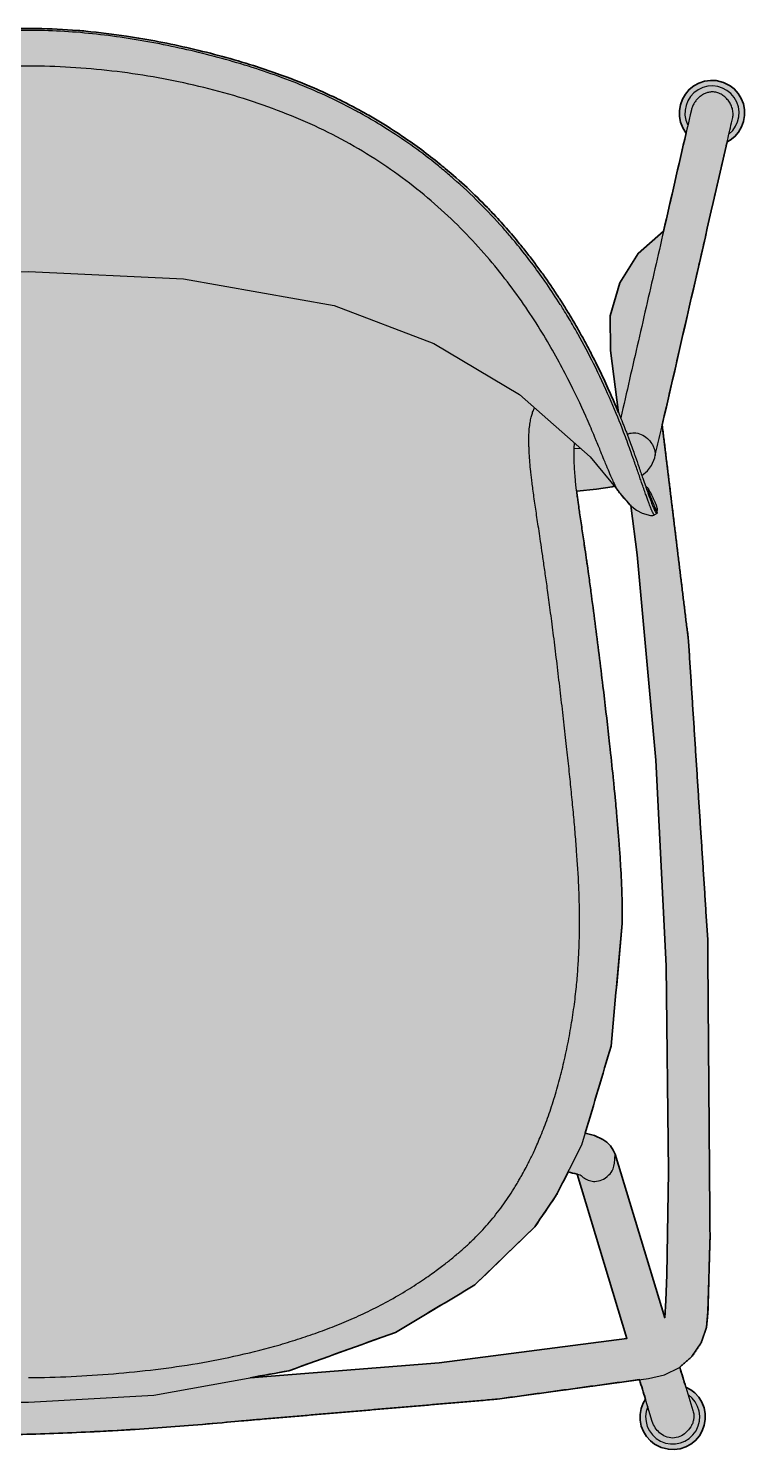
# Model space of a CAD drawing. Header units: millimetres. Extents: x 0 to 1859, y -1281 to 1132.
# Drawn here: x 1487 to 1757, y -1037 to -500 of the extents above; entities that cross this region are included whole.
import ezdxf

# ---------------------------------------------------------------- set-up
doc = ezdxf.new("R2010")
doc.units = ezdxf.units.MM
doc.layers.add('Blocks', color=7, linetype='Continuous')
doc.layers.add('Blocks$Fill', color=7, linetype='Continuous', true_color=0xffffff)
doc.layers.add('Blocks$Inner', color=7, linetype='Continuous', lineweight=25, true_color=0x007f00)
doc.layers.add('Blocks$Outline', color=7, linetype='Continuous', lineweight=35, true_color=0xff3f3f)

# ---------------------------------------------------------------- blocks, each defined once
blk = doc.blocks.new('N02 Barstool Top')
at = {"layer": 'Blocks$Fill'}
h = blk.add_hatch(color=256, dxfattribs=at)
h.paths.add_polyline_path([(761.69, 207.25), (762.85, 207.88), (764.58, 209.28), (766.03, 210.97), (767.15, 212.9), (767.91, 214.99), (768.28, 217.19), (768.25, 219.42), (767.82, 221.61), (767.01, 223.68), (765.83, 225.57), (764.34, 227.23), (762.83, 228.41), (760.27, 229.72), (757.6, 230.38), (755.37, 230.48), (753.16, 230.17), (751.05, 229.47), (749.09, 228.4), (747.36, 227), (745.91, 225.31), (744.78, 223.38), (744.02, 221.29), (743.65, 219.09), (743.68, 216.86), (744.11, 214.67), (744.93, 212.6), (746.1, 210.71), (746.18, 210.62), (737.67, 173.53), (728.1, 165.08), (721.13, 154.05), (717.54, 141.5), (717.62, 128.44), (720.69, 104.96), (717.06, 113.39), (713.8, 120.38), (710.16, 127.68), (706.08, 135.24), (704.98, 137.16), (701.53, 143), (697.8, 148.91), (693.79, 154.87), (690.95, 158.85), (687.98, 162.83), (683.29, 168.78), (680.83, 171.73), (678.29, 174.67), (675.67, 177.59), (671.14, 182.41), (667.36, 186.21), (663.44, 189.96), (659.37, 193.64), (655.15, 197.24), (649.68, 201.63), (646.3, 204.2), (642.83, 206.71), (639.29, 209.17), (636.89, 210.77), (631.98, 213.9), (626.95, 216.9), (621.78, 219.78), (616.5, 222.53), (613.81, 223.85), (609.73, 225.76), (605.59, 227.59), (598.59, 230.47), (591.46, 233.12), (582.77, 236.04), (576.9, 237.83), (570.99, 239.5), (565.04, 241.06), (559.05, 242.5), (553.02, 243.84), (546.97, 245.06), (540.89, 246.17), (534.79, 247.16), (527.12, 248.21), (519.43, 249.05), (516.35, 249.32), (508.62, 249.82), (500.89, 250.07), (494.83, 250.07), (488.88, 249.91), (488.87, 249.91), (487.95, 249.87), (462.65, 248.84), (437.35, 249.87), (436.42, 249.91), (433.43, 250.01), (427.5, 250.09), (424.41, 250.07), (416.67, 249.82), (408.95, 249.32), (405.87, 249.05), (398.18, 248.21), (390.51, 247.16), (384.41, 246.17), (378.33, 245.06), (372.27, 243.84), (366.25, 242.5), (360.26, 241.06), (354.31, 239.5), (348.4, 237.83), (342.53, 236.04), (333.84, 233.12), (326.71, 230.47), (319.7, 227.59), (315.57, 225.76), (311.49, 223.85), (308.8, 222.53), (303.52, 219.78), (298.35, 216.9), (293.31, 213.9), (288.41, 210.77), (286.01, 209.17), (282.47, 206.71), (279, 204.2), (275.62, 201.63), (270.15, 197.24), (265.93, 193.64), (261.86, 189.96), (257.94, 186.21), (254.15, 182.41), (249.62, 177.59), (247.01, 174.67), (244.47, 171.73), (240.41, 166.8), (237.31, 162.83), (232.91, 156.86), (228.8, 150.9), (226.22, 146.94), (223.77, 143), (220.31, 137.16), (217.13, 131.43), (215.14, 127.68), (211.49, 120.38), (208.24, 113.39), (204.61, 104.96), (207.68, 128.44), (207.76, 141.5), (204.17, 154.05), (197.2, 165.08), (187.62, 173.53), (179.12, 210.62), (179.19, 210.71), (180.37, 212.6), (181.18, 214.67), (181.61, 216.86), (181.64, 219.09), (181.27, 221.29), (180.51, 223.38), (179.39, 225.31), (177.94, 227), (176.21, 228.4), (174.25, 229.47), (172.14, 230.17), (169.93, 230.48), (167.7, 230.38), (165.02, 229.72), (162.46, 228.41), (160.96, 227.23), (159.47, 225.57), (158.29, 223.68), (157.47, 221.61), (157.04, 219.42), (157.01, 217.19), (157.39, 214.99), (158.15, 212.9), (159.27, 210.97), (160.72, 209.28), (162.45, 207.88), (163.6, 207.25), (188.13, 100.33), (178.22, 18.95), (170.96, -93.53), (170.07, -206.24), (170.85, -234.54), (171.38, -240.32), (173.41, -246.24), (176.9, -251.43), (181.51, -255.48), (181.51, -255.48), (179.24, -262.96), (177.31, -263.95), (175.8, -265.13), (174.31, -266.78), (173.13, -268.68), (172.32, -270.75), (171.89, -272.94), (171.86, -275.17), (172.23, -277.36), (172.99, -279.46), (174.11, -281.38), (175.56, -283.07), (177.29, -284.48), (179.25, -285.55), (181.36, -286.25), (183.57, -286.55), (185.8, -286.46), (188.48, -285.79), (191.04, -284.49), (192.54, -283.3), (194.04, -281.65), (195.21, -279.76), (196.03, -277.68), (196.46, -275.5), (196.49, -273.27), (196.12, -271.07), (195.36, -268.98), (194.47, -267.47), (196.7, -260.13), (250.54, -267.52), (359.4, -276.79), (386.52, -278.84), (413.7, -280.27), (440.92, -281.08), (468.16, -281.27), (495.4, -280.84), (522.61, -279.8), (549.78, -278.13), (576.88, -275.85), (674.75, -267.52), (728.59, -260.13), (730.82, -267.48), (729.94, -268.98), (729.18, -271.07), (728.81, -273.27), (728.84, -275.5), (729.27, -277.68), (730.09, -279.76), (731.26, -281.65), (732.76, -283.3), (734.26, -284.49), (736.82, -285.79), (739.5, -286.46), (741.73, -286.55), (743.93, -286.25), (746.05, -285.55), (748.01, -284.48), (749.74, -283.07), (751.19, -281.38), (752.31, -279.46), (753.07, -277.36), (753.44, -275.17), (753.41, -272.94), (752.98, -270.75), (752.17, -268.68), (750.99, -266.78), (749.5, -265.13), (747.99, -263.95), (746.06, -262.96), (743.79, -255.48), (748.4, -251.43), (751.88, -246.24), (753.91, -240.32), (754.45, -234.54), (755.23, -206.24), (754.34, -93.53), (747.08, 18.95), (737.17, 100.33)], flags=0)
h.paths.add_polyline_path([(217.2, -167.02), (213.76, -167.91), (210.53, -169.42), (209.05, -170.49), (207.69, -171.87), (206.62, -173.46), (205.95, -175.03), (187.19, -236.78), (186.73, -230.31), (186.43, -220.59), (185.73, -181.69), (186.62, -103.89), (190.59, -26.19), (197.61, 51.29), (200.03, 69.89), (200.21, 70.04), (203.42, 73.67), (204.24, 74.75), (205.14, 75.95), (205.16, 75.98), (206.22, 77.26), (207.09, 77.04), (213.01, 76.06), (220, 75.37), (220.44, 75.37), (210.53, 1.71), (205.39, -46), (203.79, -66.94), (203.31, -78.97), (202.97, -90.7), (207.44, -134.17)], flags=0)
h.paths.add_polyline_path([(223.69, -181.73), (227.8, -189.87), (228.54, -191.1), (236.27, -202.45), (258.9, -224.37), (288.84, -242.29), (329.2, -256.79), (343.78, -259.43), (272.34, -253.84), (201.44, -244.57), (220.29, -182.5)], flags=0)
h.paths.add_polyline_path([(581.51, -259.43), (596.1, -256.79), (636.46, -242.29), (666.4, -224.37), (689.03, -202.45), (696.76, -191.1), (697.5, -189.87), (701.6, -181.73), (705, -182.5), (723.86, -244.57), (652.96, -253.84)], flags=0)
h.paths.add_polyline_path([(719.35, -175.03), (718.68, -173.46), (717.61, -171.87), (716.25, -170.49), (714.77, -169.42), (711.54, -167.91), (708.1, -167.02), (717.86, -134.17), (722.07, -87.9), (722.07, -84.92), (721.91, -76.01), (721.32, -63.94), (719.91, -46), (714.77, 1.71), (704.86, 75.37), (712.29, 76.06), (718.2, 77.04), (719.07, 77.26), (720.14, 75.98), (720.16, 75.95), (721.06, 74.75), (721.88, 73.67), (725.09, 70.04), (725.26, 69.89), (727.69, 51.29), (734.71, -26.19), (738.67, -103.89), (739.57, -181.69), (738.87, -220.59), (738.57, -230.31), (738.11, -236.78)], flags=0)
at = {"layer": 'Blocks$Inner'}
blk.add_line((701.6, -181.73), (706.19, -182.77), dxfattribs=at)
for points in [[(761.67, 207.24), (762.85, 207.88), (764.58, 209.28), (766.03, 210.97), (767.15, 212.9), (767.91, 214.99), (768.28, 217.19), (768.25, 219.42), (767.82, 221.61), (767.01, 223.68), (765.83, 225.57), (764.34, 227.23), (762.83, 228.41), (760.27, 229.72), (757.6, 230.38), (755.37, 230.48), (753.16, 230.17), (751.05, 229.47), (749.09, 228.4), (747.36, 227), (745.91, 225.31), (744.78, 223.38), (744.02, 221.29), (743.65, 219.09), (743.68, 216.86), (744.11, 214.67), (744.93, 212.6), (746.1, 210.71), (746.22, 210.58)], [(720.69, 104.96), (717.62, 128.44), (717.54, 141.5), (721.13, 154.05), (728.1, 165.08), (737.67, 173.53)], [(205.16, 75.98), (215.39, 88.26), (242.01, 111.86), (274.36, 131.15), (312.03, 145.41), (368.96, 155.48), (427.5, 158.29), (462.65, 158), (497.79, 158.29), (556.34, 155.48), (613.27, 145.41), (650.94, 131.15), (683.29, 111.86), (709.91, 88.26), (720.14, 75.98)], [(576.88, -275.85), (674.75, -267.52), (732, -259.66), (738.09, -258.33), (743.7, -255.55), (748.4, -251.43), (751.88, -246.24), (753.91, -240.32), (754.45, -234.54), (755.23, -206.24), (754.34, -93.53), (747.08, 18.95), (737.17, 100.33)], [(706.27, 91.49), (703.9, 91.32)], [(729.45, 81.31), (731.62, 83.04), (733.15, 85.06), (734.33, 87.95)], [(704.86, 75.37), (712.29, 76.06), (718.2, 77.04), (719.35, 77.33)], [(720.16, 75.95), (721.06, 74.75), (721.88, 73.67), (725.09, 70.04), (727.39, 68.19), (729.58, 66.98), (732.74, 66.18), (733.65, 66.21), (733.95, 66.28), (734.19, 66.39)], [(725.23, 70.15), (727.69, 51.29), (734.71, -26.19), (738.67, -103.89), (739.57, -181.69), (738.87, -220.59), (738.57, -230.31), (738.11, -236.78), (719.35, -175.03), (718.68, -173.46), (717.61, -171.87), (716.25, -170.49), (714.77, -169.42), (711.54, -167.91), (708.1, -167.02)], [(735.01, 68.27), (735.28, 67.1), (735.07, 66.88), (734.19, 66.39)], [(734.19, 66.38), (734.19, 66.39), (734.19, 66.38)], [(494.02, -268.66), (497.79, -268.68), (545.14, -266.01), (596.1, -256.79), (636.46, -242.29), (666.4, -224.37), (689.03, -202.45), (696.76, -191.1), (697.5, -189.87), (706.76, -171.52), (717.86, -134.17), (722.07, -87.9)], [(581.51, -259.43), (652.96, -253.84), (723.86, -244.57), (705, -182.5)], [(743.79, -255.48), (748.75, -271.82)], [(733.37, -275.92), (728.59, -260.13)], [(730.83, -267.46), (729.94, -268.98), (729.18, -271.07), (728.81, -273.27), (728.84, -275.5), (729.27, -277.68), (730.09, -279.76), (731.26, -281.65), (732.76, -283.3), (734.26, -284.49), (736.82, -285.79), (739.5, -286.46), (741.73, -286.55), (743.93, -286.25), (746.05, -285.55), (748.01, -284.48), (749.74, -283.07), (751.19, -281.38), (752.31, -279.46), (753.07, -277.36), (753.44, -275.17), (753.41, -272.94), (752.98, -270.75), (752.17, -268.68), (750.99, -266.78), (749.5, -265.13), (747.99, -263.95), (746.05, -262.96)]]:
    blk.add_lwpolyline(points, dxfattribs=at)
for centre, radius, start, end in [((755.97, 218.14), 10.23, 308.8301, 206.5914), ((741.13, -274.22), 10.23, 157.4295, 55.3129), ((463.02, 915.92), 1197.21, 265.03476, 275.45745)]:
    blk.add_arc(centre, radius, start, end, dxfattribs=at)
for points, knots in [([(497.79, 249.36), (494.82, 249.36), (491.85, 249.3), (488.88, 249.18), (480.11, 248.82), (471.37, 247.95), (462.65, 246.56)], [-0.00001201, -0.00001201, -0.00001201, -0.00001201, 0.00809451, 0.00809451, 0.00809451, 0.03200894, 0.03200894, 0.03200894, 0.03200894]), ([(621.65, 218.86), (619.11, 220.24), (609.62, 225.12), (592.29, 232.34), (569.4, 239.42), (545.89, 244.79), (521.98, 248.43), (505.86, 249.36), (497.79, 249.36)], [-0.1181439, -0.1181439, -0.1181439, -0.1181439, -0.1099021, -0.0879241, -0.0659461, -0.0439681, -0.02199, -0.000012, -0.000012, -0.000012, -0.000012]), ([(519.43, 249.05), (524.57, 248.56), (537.88, 246.91), (559.13, 242.79), (577.95, 237.71), (588.58, 234.14), (591.46, 233.12)], [71.19188074, 71.19188074, 71.19188074, 71.19188074, 71.20592555, 71.22839746, 71.25086937, 71.25929631, 71.25929631, 71.25929631, 71.25929631]), ([(497.79, 235.87), (494.82, 235.87), (491.85, 235.81), (488.88, 235.71), (480.53, 235.43), (472.2, 234.75), (463.88, 233.67), (463.47, 233.62), (463.06, 233.56), (462.65, 233.51)], [0.99978624, 0.99978624, 0.99978624, 0.99978624, 1.00703782, 1.00703782, 1.00703782, 1.02740335, 1.02740335, 1.02740335, 1.02840926, 1.02840926, 1.02840926, 1.02840926]), ([(708.29, 103.65), (706.37, 107.95), (701.71, 117.83), (692.23, 135.13), (679.28, 154.36), (665.5, 170.48), (652.59, 182.83), (641.86, 191.7), (630.25, 199.94), (617.71, 207.5), (604.27, 214.2), (590.08, 219.98), (575.35, 224.85), (555.2, 230.13), (529.43, 234.56), (508.48, 235.84), (497.79, 235.87)], [0.7457264, 0.7457264, 0.7457264, 0.7457264, 0.7692307, 0.7948717, 0.8205127, 0.8461538, 0.8589743, 0.8717948, 0.8846153, 0.8974358, 0.9102563, 0.9230768, 0.9358974, 0.9487179, 0.9743589, 0.9997862, 0.9997862, 0.9997862, 0.9997862]), ([(591.46, 233.12), (596.25, 231.42), (603.8, 228.48), (611.11, 225.15), (613.81, 223.85)], [71.25929631, 71.25929631, 71.25929631, 71.25929631, 71.27334125, 71.28176822, 71.28176822, 71.28176822, 71.28176822]), ([(756.06, 226.13), (755.58, 226.11), (754.88, 226.01), (753.99, 225.77), (753.35, 225.53), (752.73, 225.23), (752.13, 224.86), (751.55, 224.44), (750.84, 223.85), (750.02, 223.01), (749.34, 222.05), (748.89, 221.25), (748.49, 220.39), (748.27, 219.74), (748.17, 219.29)], [132.363413, 132.363413, 132.363413, 132.363413, 132.4190692, 132.4468973, 132.4747254, 132.5025536, 132.5303817, 132.5582098, 132.5860379, 132.6416942, 132.6973504, 132.7251785, 132.7530066, 132.8078574, 132.8078574, 132.8078574, 132.8078574]), ([(763.79, 216.41), (763.85, 216.69), (763.93, 217.26), (763.95, 218.15), (763.87, 219.02), (763.62, 220.14), (763.15, 221.25), (762.57, 222.24), (761.87, 223.19), (760.86, 224.23), (759.65, 225.1), (758.62, 225.6), (757.54, 225.96), (756.67, 226.1), (756.06, 226.13)], [131.8078574, 131.8078574, 131.8078574, 131.8078574, 131.8425796, 131.8773019, 131.9120241, 131.9467463, 132.0161907, 132.050913, 132.0856352, 132.1550796, 132.2245241, 132.2592463, 132.2939685, 132.363413, 132.363413, 132.363413, 132.363413]), ([(613.81, 223.85), (614.71, 223.41), (617.4, 222.09), (620.04, 220.72), (621.78, 219.78)], [71.281768219, 71.281768219, 71.281768219, 71.281768219, 71.284577125, 71.290195102, 71.290195102, 71.290195102, 71.290195102]), ([(621.78, 219.78), (623.52, 218.85), (628.69, 215.96), (634.49, 212.38), (638.5, 209.71), (639.29, 209.17)], [71.2901951, 71.2901951, 71.2901951, 71.2901951, 71.29581307, 71.30704902, 71.30985801, 71.30985801, 71.30985801, 71.30985801]), ([(652.1, 198.57), (646.42, 203.15), (639.63, 208.05), (632.4, 212.6), (631.59, 213.1)], [-0.15385645, -0.15385645, -0.15385645, -0.15385645, -0.13187843, -0.12913145, -0.12913145, -0.12913145, -0.12913145]), ([(639.29, 209.17), (641.68, 207.55), (646.35, 204.23), (650.81, 200.77), (652.99, 199.01)], [71.30985801, 71.30985801, 71.30985801, 71.30985801, 71.31828497, 71.32671194, 71.32671194, 71.32671194, 71.32671194]), ([(652.99, 199.01), (653.72, 198.43), (657.32, 195.47), (663.53, 190), (669.31, 184.33), (672.37, 181.14), (672.98, 180.49)], [71.32671194, 71.32671194, 71.32671194, 71.32671194, 71.32952042, 71.34075638, 71.35199233, 71.35480132, 71.35480132, 71.35480132, 71.35480132]), ([(672.98, 180.49), (674.8, 178.57), (678.34, 174.69), (681.67, 170.75), (683.29, 168.78)], [71.35480132, 71.35480132, 71.35480132, 71.35480132, 71.36322813, 71.37165487, 71.37165487, 71.37165487, 71.37165487]), ([(692.18, 155.57), (688.98, 160.1), (685.04, 165.28), (680.76, 170.41), (680.21, 171.05)], [-0.21703992, -0.21703992, -0.21703992, -0.21703992, -0.19780983, -0.1950631, -0.1950631, -0.1950631, -0.1950631]), ([(683.29, 168.78), (683.83, 168.12), (685.42, 166.14), (686.97, 164.15), (687.98, 162.83)], [71.371654871, 71.371654871, 71.371654871, 71.371654871, 71.37446386, 71.380081837, 71.380081837, 71.380081837, 71.380081837]), ([(698.65, 145.89), (697.02, 148.45), (694.89, 151.68), (692.63, 154.92), (692.18, 155.57)], [-0.23077618, -0.23077618, -0.23077618, -0.23077618, -0.21978717, -0.21703992, -0.21703992, -0.21703992, -0.21703992]), ([(699.07, 146.94), (699.91, 145.62), (701.96, 142.34), (703.88, 139.09), (704.98, 137.16)], [71.40255216, 71.40255216, 71.40255216, 71.40255216, 71.40817013, 71.4165971, 71.4165971, 71.4165971, 71.4165971]), ([(704.98, 137.16), (705.35, 136.52), (706.44, 134.6), (707.49, 132.69), (708.17, 131.43)], [71.416597099, 71.416597099, 71.416597099, 71.416597099, 71.419406081, 71.425024058, 71.425024058, 71.425024058, 71.425024058]), ([(722.01, 99.12), (719.2, 106.36), (714.26, 117.93), (707.53, 130.75), (705.44, 134.49)], [-0.30495121, -0.30495121, -0.30495121, -0.30495121, -0.26374242, -0.24725912, -0.24725912, -0.24725912, -0.24725912]), ([(708.17, 131.43), (708.85, 130.17), (710.83, 126.42), (713.87, 120.33), (716.85, 113.92), (718.56, 110.01), (719.25, 108.38)], [71.42502406, 71.42502406, 71.42502406, 71.42502406, 71.43064199, 71.44187794, 71.4531139, 71.46154038, 71.46154038, 71.46154038, 71.46154038]), ([(686.86, -177.79), (687.01, -177.5), (687.72, -176.07), (689.19, -172.99), (691.65, -167.34), (694.2, -160.63), (696.2, -154.52), (697.66, -149.55), (698.65, -145.88), (699.58, -142.17), (700.77, -137.02), (702.13, -130.37), (703.25, -123.66), (703.99, -118.41), (704.46, -114.52), (704.84, -110.92), (705.22, -106.57), (705.56, -101.48), (705.81, -95.84), (705.92, -90.4), (705.94, -85.58), (705.86, -79.92), (705.6, -71.83), (705.05, -62.94), (704.27, -53.38), (703.61, -45.95), (702.99, -39.59), (702.47, -34.41), (702.07, -30.53), (701.64, -26.49), (701.02, -20.73), (700.16, -13.05), (699.04, -3.34), (697.88, 6.51), (696.71, 16.15), (695.57, 25.26), (694.65, 32.18), (693.98, 37.12), (693.52, 40.43), (693.1, 43.38), (692.56, 47.15), (691.9, 51.75), (691.21, 56.42), (690.42, 61.68), (689.76, 66.05), (689.16, 70.08), (688.72, 73.18), (688.31, 76.14), (687.99, 78.62), (687.73, 80.81), (687.44, 83.41), (687.18, 86.22), (686.97, 89.03), (686.85, 91.38), (686.78, 93.57), (686.78, 96.14), (686.93, 98.89), (687.24, 101.34), (687.64, 103.33), (688.09, 104.89), (688.52, 106.01), (688.83, 106.64), (688.94, 106.85)], [0.2226273, 0.2226273, 0.2226273, 0.2226273, 0.224359, 0.2307692, 0.2371795, 0.2435897, 0.25, 0.2532051, 0.2564103, 0.2596154, 0.2628205, 0.2692308, 0.275641, 0.2788462, 0.2820513, 0.2852564, 0.2884615, 0.2948718, 0.3012821, 0.3044872, 0.3076923, 0.3108974, 0.3141026, 0.3205128, 0.3237179, 0.3269231, 0.3301282, 0.3317308, 0.3333333, 0.3349359, 0.3365385, 0.3397436, 0.3429487, 0.3461538, 0.349359, 0.3525641, 0.3557692, 0.3573718, 0.3589744, 0.3605769, 0.3621795, 0.3653846, 0.3685897, 0.3717949, 0.3782051, 0.3814103, 0.3846154, 0.3878205, 0.3910256, 0.3942308, 0.3974359, 0.4038462, 0.4102564, 0.4134615, 0.4166667, 0.4230769, 0.4294872, 0.4358974, 0.4423077, 0.4487179, 0.4551282, 0.4585443, 0.4585443, 0.4585443, 0.4585443]), ([(712.12, 94.73), (711.96, 95.13), (710.95, 97.56), (709.68, 100.54), (708.47, 103.25), (708.29, 103.65)], [0.72820513, 0.72820513, 0.72820513, 0.72820513, 0.73076923, 0.74358974, 0.74572641, 0.74572641, 0.74572641, 0.74572641]), ([(721.87, 102.05), (722.07, 101.54), (722.47, 100.53), (722.86, 99.54), (723.05, 99.05)], [71.472776295, 71.472776295, 71.472776295, 71.472776295, 71.475585237, 71.478394226, 71.478394226, 71.478394226, 71.478394226]), ([(723.89, 96.87), (723.92, 96.88), (723.96, 96.9), (723.99, 96.91), (724.12, 96.95), (724.25, 97), (724.38, 97.04), (725.17, 97.29), (725.84, 97.39), (726.53, 97.38)], [0.90082008, 0.90082008, 0.90082008, 0.90082008, 0.90434642, 0.90434642, 0.90434642, 0.91744197, 0.91744197, 0.91744197, 1, 1, 1, 1]), ([(726.53, 97.38), (727.46, 97.37), (729.29, 96.93), (731.64, 95.38), (733.12, 93.63), (733.97, 92.02), (734.38, 90.73), (734.48, 89.84), (734.53, 88.86)], [1, 1, 1, 1, 1.1111111, 1.2222222, 1.3333333, 1.3888889, 1.4444444, 1.5, 1.5, 1.5, 1.5]), ([(704.44, 79.07), (704.24, 81.07), (704, 84.09), (703.85, 88.09), (703.86, 90.9), (703.97, 92.67), (704.05, 93.46)], [726.88425665, 726.88425665, 726.88425665, 726.88425665, 726.88975116, 726.89249841, 726.89524566, 726.8975856, 726.8975856, 726.8975856, 726.8975856]), ([(715.15, 87.3), (714.78, 88.22), (713.84, 90.55), (712.79, 93.13), (712.13, 94.73)], [0.71068376, 0.71068376, 0.71068376, 0.71068376, 0.71794872, 0.72819491, 0.72819491, 0.72819491, 0.72819491]), ([(724.15, 96.16), (724.33, 95.69), (725.2, 93.36), (726.17, 90.7), (726.91, 88.61), (727.05, 88.2)], [71.48401202, 71.48401202, 71.48401202, 71.48401202, 71.48682095, 71.49805691, 71.5008659, 71.5008659, 71.5008659, 71.5008659]), ([(716.42, 84.16), (716.27, 84.52), (715.86, 85.52), (715.44, 86.58), (715.15, 87.28)], [0.701923077, 0.701923077, 0.701923077, 0.701923077, 0.705128205, 0.710652542, 0.710652542, 0.710652542, 0.710652542]), ([(727.98, 82.67), (727.48, 84.11), (726.56, 86.76), (725.53, 89.65), (725.07, 90.93)], [-0.3406632, -0.3406632, -0.3406632, -0.3406632, -0.32967419, -0.32143243, -0.32143243, -0.32143243, -0.32143243]), ([(717.54, 81.44), (717.58, 81.36), (717.93, 80.53), (718.26, 79.77), (718.54, 79.15)], [-0.693162393, -0.693162393, -0.693162393, -0.693162393, -0.692308865, -0.684402882, -0.684402882, -0.684402882, -0.684402882]), ([(729.45, 81.32), (729.57, 80.97), (730.05, 79.59), (730.5, 78.29), (730.82, 77.37)], [71.51210172, 71.51210172, 71.51210172, 71.51210172, 71.51491066, 71.52333762, 71.52333762, 71.52333762, 71.52333762]), ([(718.97, 78.19), (719.46, 77.19), (719.6, 76.91), (719.73, 76.66), (719.8, 76.54)], [-0.680023038, -0.680023038, -0.680023038, -0.680023038, -0.67769351, -0.674735177, -0.674735177, -0.674735177, -0.674735177]), ([(719.8, 76.54), (720.01, 76.17), (720.06, 76.09), (720.11, 76.02), (720.16, 75.95)], [-0.674735177, -0.674735177, -0.674735177, -0.674735177, -0.674531509, -0.672022214, -0.672022214, -0.672022214, -0.672022214]), ([(730.91, 74.2), (730.44, 75.53), (729.83, 77.29), (729.16, 79.24), (729.05, 79.57)], [-0.36538754, -0.36538754, -0.36538754, -0.36538754, -0.35165128, -0.34890434, -0.34890434, -0.34890434, -0.34890434]), ([(730.82, 77.37), (731.89, 76.32), (732.31, 75.54), (732.74, 74.72), (733.09, 74.02), (733.46, 73.27), (733.92, 72.33), (734.37, 71.32), (734.72, 70.44), (734.99, 69.71), (735.15, 69.16), (735.26, 68.74), (735.3, 68.47), (735.3, 68.29), (735.29, 68.19), (735.26, 68.12), (735.2, 68.09), (735.09, 68.16), (734.86, 68.45), (734.66, 68.84), (734.53, 69.12), (734.52, 69.14)], [71.52333762, 71.52333762, 71.52333762, 71.52333762, 71.52906041, 71.53547066, 71.53867579, 71.54188092, 71.54829118, 71.55470143, 71.56111169, 71.56752194, 71.5739322, 71.58034246, 71.58675271, 71.58995784, 71.59316297, 71.5963681, 71.59957323, 71.60598348, 71.61239374, 71.618804, 71.61913096, 71.61913096, 71.61913096, 71.61913096]), ([(707.97, 53.59), (707.89, 54.1), (707.67, 55.59), (707.3, 58.15), (706.7, 62.18), (706.04, 66.61), (705.54, 70.08), (705.14, 73.07)], [726.86495913, 726.86495913, 726.86495913, 726.86495913, 726.86639811, 726.86914536, 726.87189261, 726.87738712, 726.8815094, 726.8815094, 726.8815094, 726.8815094]), ([(732.02, 73.96), (732.11, 73.7), (732.39, 72.93), (732.65, 72.21), (732.82, 71.76)], [-0.632023712, -0.632023712, -0.632023712, -0.632023712, -0.629214723, -0.623596746, -0.623596746, -0.623596746, -0.623596746]), ([(732.91, 72.98), (732.85, 73.14), (732.71, 73.53), (732.56, 73.93), (732.24, 74.79)], [71.633580754, 71.633580754, 71.633580754, 71.633580754, 71.635155833, 71.637221331, 71.637221331, 71.637221331, 71.637221331]), ([(734.52, 69.14), (734.3, 69.62), (734.03, 70.2), (733.56, 71.32), (733.17, 72.32), (732.91, 72.98)], [71.61913096, 71.61913096, 71.61913096, 71.61913096, 71.62314875, 71.62955901, 71.63358075, 71.63358075, 71.63358075, 71.63358075]), ([(734.19, 66.39), (734.18, 66.38), (734.14, 66.39), (734.09, 66.44), (734.07, 66.47)], [2.517581662, 2.517581662, 2.517581662, 2.517581662, 2.520386362, 2.523133614, 2.523133614, 2.523133614, 2.523133614]), ([(734.63, 67.47), (734.67, 67.39), (734.9, 67), (735.15, 66.7), (735.09, 67.34), (734.85, 68.19), (734.72, 68.58), (734.68, 68.7)], [-0.59832516, -0.59832516, -0.59832516, -0.59832516, -0.59551725, -0.5842813, -0.57304534, -0.56742736, -0.56630463, -0.56630463, -0.56630463, -0.56630463]), ([(708.79, 47.87), (708.72, 48.35), (708.46, 50.17), (708.21, 51.94), (707.97, 53.59)], [726.859874301, 726.859874301, 726.859874301, 726.859874301, 726.86120768, 726.864959126, 726.864959126, 726.864959126, 726.864959126]), ([(717.02, -17.64), (716.3, -11.19), (714.61, 3.21), (712.35, 21.55), (710.51, 35.45), (709.57, 42.34), (709.15, 45.34), (708.79, 47.87)], [726.80081688, 726.80081688, 726.80081688, 726.80081688, 726.81866551, 726.84064353, 726.85163254, 726.85712705, 726.8598743, 726.8598743, 726.8598743, 726.8598743]), ([(718.77, -34.06), (718.36, -30.07), (717.81, -24.77), (717.22, -19.48), (717.02, -17.64)], [726.78618268, 726.78618268, 726.78618268, 726.78618268, 726.79716026, 726.80081688, 726.80081688, 726.80081688, 726.80081688]), ([(721.32, -63.94), (721.2, -61.95), (720.77, -55.97), (720.1, -48.01), (719.54, -42.05), (719.06, -37)], [726.76154363, 726.76154363, 726.76154363, 726.76154363, 726.76703461, 726.77802362, 726.78347072, 726.78347072, 726.78347072, 726.78347072]), ([(659.5, -212.89), (659.79, -212.64), (660.54, -212.01), (661.74, -210.96), (663.19, -209.66), (664.68, -208.29), (666.55, -206.49), (668.78, -204.22), (671.32, -201.44), (673.77, -198.51), (676.17, -195.41), (678.46, -192.19), (680.26, -189.45), (681.62, -187.27), (682.61, -185.62), (683.5, -184.08), (684.54, -182.23), (685.58, -180.29), (686.45, -178.62), (686.84, -177.84)], [0.1454194, 0.1454194, 0.1454194, 0.1454194, 0.1474359, 0.15064103, 0.15384615, 0.15705128, 0.16025641, 0.16666667, 0.17307692, 0.17948718, 0.18589744, 0.19230769, 0.19871795, 0.20192308, 0.20512821, 0.20833333, 0.21153846, 0.21794872, 0.22252628, 0.22252628, 0.22252628, 0.22252628]), ([(706.19, -182.77), (706.66, -183.25), (707.73, -184.12), (709.62, -185.05), (710.99, -185.29), (711.68, -185.29)], [0, 0, 0, 0, 0.0823801, 0.1657134, 0.2490467, 0.2490467, 0.2490467, 0.2490467]), ([(497.79, -259.35), (503.14, -259.35), (513.84, -259.07), (529.84, -257.99), (545.79, -256.4), (561.66, -254.14), (577.37, -251.05), (590.25, -247.76), (600.4, -244.65), (607.92, -242.05), (614.01, -239.71), (618.81, -237.7), (623.54, -235.6), (629.81, -232.59), (637.46, -228.42), (644.46, -224.09), (650.26, -220.1), (654.43, -216.99), (657.27, -214.74), (658.84, -213.45), (659.45, -212.93)], [0, 0, 0, 0, 0.0128205, 0.025641, 0.0384615, 0.0512821, 0.0641026, 0.0769231, 0.0833333, 0.0897436, 0.0961538, 0.099359, 0.1025641, 0.1089744, 0.1153846, 0.1217949, 0.1282051, 0.1346154, 0.1410256, 0.1452991, 0.1452991, 0.1452991, 0.1452991]), ([(748.75, -271.82), (748.85, -272.12), (749.05, -272.86), (749.17, -274.09), (749.01, -275.47), (748.59, -276.79), (747.74, -278.45), (746.22, -280.22), (743.87, -281.75), (742.05, -282.19), (741.12, -282.19)], [0, 0, 0, 0, 0.0372964, 0.092852, 0.1484075, 0.2039631, 0.2595186, 0.3706297, 0.4817408, 0.592852, 0.592852, 0.592852, 0.592852])]:
    blk.add_open_spline(points, degree=3, knots=knots, dxfattribs=at)
for points, degree in [([(494.83, 250.07), (495.82, 250.08), (496.81, 250.09), (497.79, 250.09)], 3), ([(497.79, 250.09), (498.83, 250.09), (499.86, 250.08), (500.89, 250.07)], 3), ([(500.89, 250.07), (506.05, 249.99), (511.2, 249.73), (516.35, 249.32)], 3), ([(516.35, 249.32), (517.37, 249.23), (518.4, 249.14), (519.43, 249.05)], 3), ([(624.18, 217.47), (623.34, 217.94), (622.5, 218.4), (621.65, 218.86)], 3), ([(631.59, 213.1), (629.17, 214.6), (626.7, 216.06), (624.18, 217.47)], 3), ([(748.17, 219.29), (721.49, 102.99)], 1), ([(749.72, 155.04), (763.79, 216.41)], 1), ([(654.21, 196.85), (653.51, 197.42), (652.81, 198), (652.1, 198.57)], 3), ([(658.33, 193.33), (656.98, 194.52), (655.61, 195.69), (654.21, 196.85)], 3), ([(676.9, 174.87), (674.09, 178.04), (668.19, 184.32), (661.71, 190.38), (658.33, 193.33)], 3), ([(680.21, 171.05), (679.13, 172.32), (678.03, 173.6), (676.9, 174.87)], 3), ([(687.98, 162.83), (688.99, 161.5), (689.98, 160.18), (690.95, 158.85)], 3), ([(690.95, 158.85), (691.43, 158.19), (691.91, 157.52), (692.38, 156.86)], 3), ([(692.38, 156.86), (692.86, 156.2), (693.32, 155.53), (693.79, 154.87)], 3), ([(693.79, 154.87), (694.71, 153.54), (695.61, 152.22), (696.49, 150.9)], 3), ([(696.49, 150.9), (696.93, 150.23), (697.37, 149.57), (697.8, 148.91)], 3), ([(734.32, 87.94), (749.72, 155.04)], 1), ([(697.8, 148.91), (698.23, 148.25), (698.65, 147.59), (699.07, 146.94)], 3), ([(699.85, 143.97), (699.46, 144.61), (699.06, 145.25), (698.65, 145.89)], 3), ([(703.29, 138.25), (702.19, 140.14), (701.04, 142.05), (699.85, 143.97)], 3), ([(705.44, 134.49), (704.74, 135.73), (704.02, 136.99), (703.29, 138.25)], 3), ([(719.25, 108.38), (719.49, 107.83), (719.95, 106.75), (720.39, 105.69), (720.61, 105.16)], 3), ([(720.61, 105.16), (721.04, 104.11), (721.46, 103.07), (721.87, 102.05)], 3), ([(722.57, 97.68), (722.39, 98.16), (722.2, 98.63), (722.01, 99.12)], 3), ([(725.07, 90.93), (724.3, 93.06), (723.48, 95.32), (722.57, 97.68)], 3), ([(723.05, 99.05), (723.24, 98.56), (723.43, 98.07), (723.61, 97.59)], 3), ([(723.61, 97.59), (723.79, 97.11), (723.98, 96.63), (724.15, 96.16)], 3), ([(727.05, 88.2), (728.04, 85.39), (728.18, 85), (728.31, 84.62)], 3), ([(716.43, 84.13), (716.82, 83.17), (717.19, 82.27), (717.54, 81.44)], 3), ([(728.35, 81.6), (728.23, 81.95), (728.1, 82.31), (727.98, 82.67)], 3), ([(728.31, 84.62), (728.44, 84.24), (728.57, 83.86), (728.7, 83.49)], 3), ([(729.05, 79.57), (728.82, 80.23), (728.59, 80.9), (728.35, 81.6)], 3), ([(728.7, 83.49), (728.96, 82.75), (729.21, 82.02), (729.45, 81.32)], 3), ([(705.14, 73.07), (705.01, 74.06), (704.88, 75.06), (704.44, 79.07)], 3), ([(718.54, 79.15), (718.69, 78.81), (718.83, 78.49), (718.97, 78.19)], 3), ([(730.82, 77.37), (730.93, 77.07), (731.03, 76.76), (731.13, 76.47)], 3), ([(731.13, 76.47), (731.24, 76.17), (731.34, 75.88), (731.44, 75.6)], 3), ([(731.44, 75.6), (731.54, 75.31), (731.64, 75.03), (731.73, 74.76)], 3), ([(732.24, 74.79), (732.21, 74.89), (732.17, 74.99), (731.83, 75.92)], 3), ([(731.18, 73.42), (731.09, 73.67), (731, 73.93), (730.91, 74.2)], 3), ([(731.45, 72.67), (731.36, 72.91), (731.27, 73.16), (731.18, 73.42)], 3), ([(731.71, 71.96), (731.62, 72.19), (731.54, 72.43), (731.45, 72.67)], 3), ([(732.2, 70.65), (732.04, 71.06), (731.88, 71.5), (731.71, 71.96)], 3), ([(731.73, 74.76), (731.83, 74.49), (731.93, 74.22), (732.02, 73.96)], 3), ([(732.85, 68.97), (732.65, 69.47), (732.43, 70.03), (732.2, 70.65)], 3), ([(732.82, 71.76), (732.9, 71.54), (732.98, 71.32), (733.06, 71.11)], 3), ([(733.06, 71.11), (733.14, 70.9), (733.22, 70.69), (733.3, 70.49)], 3), ([(733.3, 70.49), (733.37, 70.3), (733.45, 70.11), (733.52, 69.92)], 3), ([(733.52, 69.92), (733.74, 69.37), (733.95, 68.89), (734.13, 68.48)], 3), ([(733.05, 68.49), (732.99, 68.64), (732.92, 68.8), (732.85, 68.97)], 3), ([(733.24, 68.06), (733.18, 68.19), (733.12, 68.34), (733.05, 68.49)], 3), ([(733.41, 67.67), (733.36, 67.79), (733.3, 67.92), (733.24, 68.06)], 3), ([(733.58, 67.33), (733.53, 67.42), (733.48, 67.53), (733.43, 67.64)], 3), ([(733.73, 67.04), (733.68, 67.12), (733.63, 67.22), (733.58, 67.32)], 3), ([(733.86, 66.79), (733.82, 66.86), (733.77, 66.94), (733.73, 67.03)], 3), ([(733.97, 66.61), (733.94, 66.66), (733.9, 66.72), (733.86, 66.79)], 3), ([(734.07, 66.47), (734.04, 66.51), (734.01, 66.55), (733.97, 66.61)], 3), ([(734.13, 68.48), (734.19, 68.35), (734.25, 68.22), (734.31, 68.1)], 3), ([(734.19, 66.39), (734.19, 66.39), (734.19, 66.39), (734.19, 66.38)], 3), ([(734.31, 68.1), (734.43, 67.85), (734.53, 67.65), (734.63, 67.47)], 3), ([(734.68, 68.7), (734.66, 68.74), (734.65, 68.78), (734.52, 69.14)], 3), ([(719.06, -37), (718.96, -36.02), (718.86, -35.04), (718.77, -34.06)], 3), ([(721.8, -72.98), (721.76, -71.96), (721.67, -69.95), (721.56, -67.94), (721.32, -63.94)], 3), ([(721.91, -76.01), (721.88, -74.99), (721.84, -73.98), (721.8, -72.98)], 3), ([(721.99, -79.01), (721.97, -78), (721.94, -77.01), (721.91, -76.01)], 3), ([(722.05, -81.97), (722.03, -80.99), (722.01, -80), (721.99, -79.01)], 3), ([(722.07, -84.92), (722.07, -83.93), (722.06, -82.95), (722.05, -81.97)], 3), ([(722.07, -87.9), (722.07, -86.91), (722.08, -85.93), (722.07, -84.92)], 3), ([(711.68, -185.29), (712.61, -185.29), (714.44, -184.86), (716.79, -183.32), (719.39, -180.37), (719.35, -175.03)], 3), ([(741.12, -282.19), (740.2, -282.19), (738.37, -281.75), (736.02, -280.22), (734.51, -278.45), (733.65, -276.79), (733.37, -275.92)], 3)]:
    blk.add_open_spline(points, degree=degree, dxfattribs=at)
at = {"layer": 'Blocks$Outline'}
for points in [[(761.69, 207.25), (762.85, 207.88), (764.58, 209.28), (766.03, 210.97), (767.15, 212.9), (767.91, 214.99), (768.28, 217.19), (768.25, 219.42), (767.82, 221.61), (767.01, 223.68), (765.83, 225.57), (764.34, 227.23), (762.83, 228.41), (760.27, 229.72), (757.6, 230.38), (755.37, 230.48), (753.16, 230.17), (751.05, 229.47), (749.09, 228.4), (747.36, 227), (745.91, 225.31), (744.78, 223.38), (744.02, 221.29), (743.65, 219.09), (743.68, 216.86), (744.11, 214.67), (744.93, 212.6), (746.1, 210.71), (746.18, 210.62)], [(737.67, 173.53), (728.1, 165.08), (721.13, 154.05), (717.54, 141.5), (717.62, 128.44), (720.69, 104.96)], [(704.86, 75.37), (712.29, 76.06), (718.2, 77.04), (719.07, 77.26)], [(719.07, 77.26), (720.14, 75.98)], [(725.26, 69.89), (727.69, 51.29), (734.71, -26.19), (738.67, -103.89), (739.57, -181.69), (738.87, -220.59), (738.57, -230.31), (738.11, -236.78), (719.35, -175.03)], [(719.35, -175.03), (718.68, -173.46), (717.61, -171.87), (716.25, -170.49), (714.77, -169.42), (711.54, -167.91), (708.1, -167.02)], [(705, -182.5), (723.86, -244.57), (652.96, -253.84), (581.51, -259.43)], [(730.82, -267.48), (729.94, -268.98), (729.18, -271.07), (728.81, -273.27), (728.84, -275.5), (729.27, -277.68), (730.09, -279.76), (731.26, -281.65), (732.76, -283.3), (734.26, -284.49), (736.82, -285.79), (739.5, -286.46), (741.73, -286.55), (743.93, -286.25), (746.05, -285.55), (748.01, -284.48), (749.74, -283.07), (751.19, -281.38), (752.31, -279.46), (753.07, -277.36), (753.44, -275.17), (753.41, -272.94), (752.98, -270.75), (752.17, -268.68), (750.99, -266.78), (749.5, -265.13), (747.99, -263.95), (746.06, -262.96)]]:
    blk.add_lwpolyline(points, dxfattribs=at)
for points, degree, knots in [([(720.69, 104.96), (720.66, 105.03), (720.63, 105.1), (720.61, 105.16), (720.39, 105.69), (719.95, 106.75), (719.49, 107.83), (719.25, 108.38), (718.56, 110.01), (716.85, 113.92), (713.87, 120.33), (710.83, 126.42), (708.85, 130.17), (708.17, 131.43), (707.49, 132.69), (706.44, 134.6), (705.35, 136.52), (704.98, 137.16), (703.88, 139.09), (701.96, 142.34), (699.91, 145.62), (699.07, 146.94), (698.65, 147.59), (698.23, 148.25), (697.8, 148.91), (697.37, 149.57), (696.93, 150.23), (696.49, 150.9), (695.61, 152.22), (694.71, 153.54), (693.79, 154.87), (693.32, 155.53), (692.86, 156.2), (692.38, 156.86), (691.91, 157.52), (691.43, 158.19), (690.95, 158.85), (689.98, 160.18), (688.99, 161.5), (687.98, 162.83), (686.97, 164.15), (685.42, 166.14), (683.83, 168.12), (683.29, 168.78), (681.67, 170.75), (678.34, 174.69), (674.8, 178.57), (672.98, 180.49), (672.37, 181.14), (669.31, 184.33), (663.53, 190), (657.32, 195.47), (653.72, 198.43), (652.99, 199.01), (650.81, 200.77), (646.35, 204.23), (641.68, 207.55), (639.29, 209.17), (638.5, 209.71), (634.49, 212.38), (628.69, 215.96), (623.52, 218.85), (621.78, 219.78), (620.04, 220.72), (617.4, 222.09), (614.71, 223.41), (613.81, 223.85), (611.11, 225.15), (603.8, 228.48), (596.25, 231.42), (591.46, 233.12), (588.58, 234.14), (577.95, 237.71), (559.13, 242.79), (537.88, 246.91), (524.57, 248.56), (519.43, 249.05), (518.4, 249.14), (517.37, 249.23), (516.35, 249.32), (511.2, 249.73), (506.05, 249.99), (500.89, 250.07), (499.86, 250.08), (498.83, 250.09), (497.79, 250.09), (496.81, 250.09), (495.82, 250.08), (494.83, 250.07), (493.84, 250.06), (492.86, 250.03), (491.87, 250.01), (490.87, 249.98), (489.87, 249.95), (488.88, 249.91), (488.87, 249.91), (488.87, 249.91), (488.87, 249.91), (488.56, 249.89), (488.26, 249.88), (487.95, 249.87), (479.51, 249.53), (471.08, 249.18), (462.65, 248.84), (454.22, 249.18), (445.78, 249.53), (437.35, 249.87), (437.04, 249.88), (436.74, 249.89), (436.43, 249.91), (436.43, 249.91), (436.42, 249.91), (436.42, 249.91), (435.43, 249.95), (434.43, 249.98), (433.43, 250.01), (432.44, 250.03), (431.46, 250.06), (430.47, 250.07), (429.48, 250.08), (428.49, 250.09), (427.5, 250.09), (426.47, 250.09), (425.44, 250.08), (424.41, 250.07), (419.25, 249.99), (414.09, 249.73), (408.95, 249.32), (407.92, 249.23), (406.9, 249.14), (405.87, 249.05), (400.73, 248.56), (387.41, 246.91), (366.17, 242.79), (347.35, 237.71), (336.71, 234.14), (333.84, 233.12), (329.05, 231.42), (321.5, 228.48), (314.19, 225.15), (311.49, 223.85), (310.59, 223.41), (307.9, 222.09), (305.26, 220.72), (303.52, 219.78), (301.77, 218.85), (296.61, 215.96), (290.81, 212.38), (286.8, 209.71), (286.01, 209.17), (283.62, 207.55), (278.95, 204.23), (274.49, 200.77), (272.31, 199.01), (271.58, 198.43), (267.98, 195.47), (261.77, 190), (255.99, 184.33), (252.92, 181.14), (252.32, 180.49), (250.5, 178.57), (246.96, 174.69), (243.63, 170.75), (242.01, 168.78), (241.47, 168.12), (239.87, 166.14), (238.33, 164.15), (237.31, 162.83), (236.3, 161.5), (235.32, 160.18), (234.35, 158.85), (233.87, 158.19), (233.39, 157.52), (232.91, 156.86), (232.44, 156.2), (231.97, 155.53), (231.51, 154.87), (230.59, 153.54), (229.69, 152.22), (228.8, 150.9), (228.36, 150.23), (227.93, 149.57), (227.5, 148.91), (227.07, 148.25), (226.64, 147.59), (226.22, 146.94), (225.38, 145.62), (223.34, 142.34), (221.42, 139.09), (220.31, 137.16), (219.95, 136.52), (218.85, 134.6), (217.81, 132.69), (217.13, 131.43), (216.45, 130.17), (214.46, 126.42), (211.43, 120.33), (208.45, 113.92), (206.74, 110.01), (206.04, 108.38), (205.81, 107.83), (205.35, 106.75), (204.91, 105.69), (204.69, 105.16), (204.67, 105.1), (204.64, 105.03), (204.61, 104.96)], 3, [-71.467508, -71.467508, -71.467508, -71.467508, -71.467158, -71.467158, -71.467158, -71.464349, -71.46154, -71.46154, -71.46154, -71.453114, -71.441878, -71.430642, -71.425024, -71.425024, -71.425024, -71.419406, -71.416597, -71.416597, -71.416597, -71.40817, -71.402552, -71.402552, -71.402552, -71.399743, -71.399743, -71.399743, -71.396934, -71.396934, -71.396934, -71.391316, -71.391316, -71.391316, -71.388508, -71.388508, -71.388508, -71.385699, -71.385699, -71.385699, -71.380082, -71.380082, -71.380082, -71.374464, -71.371655, -71.371655, -71.371655, -71.363228, -71.354801, -71.354801, -71.354801, -71.351992, -71.340756, -71.32952, -71.326712, -71.326712, -71.326712, -71.318285, -71.309858, -71.309858, -71.309858, -71.307049, -71.295813, -71.290195, -71.290195, -71.290195, -71.284577, -71.281768, -71.281768, -71.281768, -71.273341, -71.259296, -71.259296, -71.259296, -71.250869, -71.228397, -71.205926, -71.191881, -71.191881, -71.191881, -71.189072, -71.189072, -71.189072, -71.175027, -71.175027, -71.175027, -71.172218, -71.172218, -71.172218, -68.205959, -68.205959, -68.205959, -65.239886, -65.239886, -65.239886, -62.243504, -62.243504, -62.243504, -62.239128, -62.239128, -62.239128, -61.313766, -61.313766, -61.313766, -35.973701, -35.973701, -35.973701, -10.633636, -10.633636, -10.633636, -9.708275, -9.708275, -9.708275, -9.703898, -9.703898, -9.703898, -6.707516, -6.707516, -6.707516, -3.741444, -3.741444, -3.741444, -0.775184, -0.775184, -0.775184, -0.772375, -0.772375, -0.772375, -0.75833, -0.75833, -0.75833, -0.755522, -0.755522, -0.755522, -0.741477, -0.719005, -0.696533, -0.688106, -0.688106, -0.688106, -0.674061, -0.665634, -0.665634, -0.665634, -0.662825, -0.657207, -0.657207, -0.657207, -0.651589, -0.640353, -0.637544, -0.637544, -0.637544, -0.629117, -0.62069, -0.62069, -0.62069, -0.617882, -0.606646, -0.59541, -0.592601, -0.592601, -0.592601, -0.584174, -0.575747, -0.575747, -0.575747, -0.572938, -0.56732, -0.56732, -0.56732, -0.561703, -0.561703, -0.561703, -0.558895, -0.558895, -0.558895, -0.556086, -0.556086, -0.556086, -0.550468, -0.550468, -0.550468, -0.547659, -0.547659, -0.547659, -0.54485, -0.54485, -0.54485, -0.539232, -0.530805, -0.530805, -0.530805, -0.527996, -0.522378, -0.522378, -0.522378, -0.51676, -0.505524, -0.494288, -0.485862, -0.485862, -0.485862, -0.483053, -0.480244, -0.480244, -0.480244, -0.479894, -0.479894, -0.479894, -0.479894]), ([(746.18, 210.62), (743.35, 198.26), (740.51, 185.89), (737.67, 173.53), (737.67, 173.53)], 3, [141.70593, 141.70593, 141.70593, 141.70593, 179.7596, 179.759685, 179.759685, 179.759685, 179.759685]), ([(737.17, 100.33), (741.35, 118.57), (745.53, 136.8), (749.72, 155.04), (753.71, 172.44), (757.7, 189.85), (761.69, 207.25)], 3, [12.717846, 12.717846, 12.717846, 12.717846, 68.844091, 68.844091, 68.844091, 122.411648, 122.411648, 122.411648, 122.411648]), ([(743.79, -255.48), (746.1, -253.45), (748.4, -251.43), (750.14, -248.83), (751.88, -246.24), (752.9, -243.28), (753.91, -240.32), (754.18, -237.43), (754.45, -234.54), (754.84, -220.39), (755.23, -206.24), (754.78, -149.89), (754.34, -93.53), (750.71, -37.29), (747.08, 18.95), (742.12, 59.64), (737.17, 100.33)], 2, [926.221332, 926.221332, 926.221332, 932.360295, 932.360295, 938.610043, 938.610043, 944.870164, 944.870164, 950.671517, 950.671517, 978.97974, 978.97974, 1091.699075, 1091.699075, 1204.412365, 1204.412365, 1286.396166, 1286.396166, 1286.396166]), ([(708.1, -167.02), (711.35, -156.07), (714.61, -145.12), (717.86, -134.17), (719.26, -118.74), (720.67, -103.32), (722.07, -87.9), (722.07, -86.91), (722.08, -85.93), (722.07, -84.92), (722.07, -83.93), (722.06, -82.95), (722.05, -81.97), (722.03, -80.99), (722.01, -80), (721.99, -79.01), (721.97, -78), (721.94, -77.01), (721.91, -76.01), (721.88, -74.99), (721.84, -73.98), (721.8, -72.98), (721.76, -71.96), (721.67, -69.95), (721.56, -67.94), (721.32, -63.94), (721.2, -61.95), (720.77, -55.97), (720.1, -48.01), (719.54, -42.05), (719.06, -37), (718.96, -36.02), (718.86, -35.04), (718.77, -34.06), (718.36, -30.07), (717.81, -24.77), (717.22, -19.48), (717.02, -17.64), (716.3, -11.19), (714.61, 3.21), (712.35, 21.55), (710.51, 35.45), (709.57, 42.34), (709.15, 45.34), (708.79, 47.87), (708.72, 48.35), (708.46, 50.17), (708.21, 51.94), (707.97, 53.59), (707.89, 54.1), (707.67, 55.59), (707.3, 58.15), (706.7, 62.18), (706.04, 66.61), (705.54, 70.08), (705.14, 73.07), (705.07, 73.64), (704.99, 74.22), (704.86, 75.37)], 3, [25.255195, 25.255195, 25.255195, 25.255195, 59.525257, 59.525257, 59.525257, 103.22165, 103.22165, 103.22165, 103.224353, 103.224353, 103.224353, 103.227069, 103.227069, 103.227069, 103.229792, 103.229792, 103.229792, 103.232514, 103.232514, 103.232514, 103.235249, 103.235249, 103.235249, 103.237996, 103.240744, 103.240744, 103.240744, 103.246235, 103.257224, 103.262671, 103.262671, 103.262671, 103.265383, 103.265383, 103.265383, 103.27636, 103.280017, 103.280017, 103.280017, 103.297866, 103.319844, 103.330833, 103.336327, 103.339074, 103.339074, 103.339074, 103.340408, 103.344159, 103.344159, 103.344159, 103.345598, 103.348345, 103.351093, 103.356587, 103.360709, 103.360709, 103.360709, 103.362294, 103.362294, 103.362294, 103.362294]), ([(720.14, 75.98), (720.15, 75.97), (720.15, 75.96), (720.16, 75.95), (720.46, 75.55), (720.76, 75.15), (721.06, 74.75), (721.33, 74.39), (721.61, 74.03), (721.88, 73.67), (722.95, 72.46), (724.02, 71.25), (725.09, 70.04), (725.15, 69.99), (725.21, 69.94), (725.26, 69.89)], 3, [-0.672384, -0.672384, -0.672384, -0.672384, -0.672022, -0.672022, -0.672022, 0.821513, 0.821513, 0.821513, 2.180203, 2.180203, 2.180203, 7.029214, 7.029214, 7.029214, 7.257119, 7.257119, 7.257119, 7.257119]), ([(581.51, -259.43), (586.38, -258.55), (591.24, -257.67), (596.1, -256.79), (609.55, -251.95), (623.01, -247.12), (636.46, -242.29), (646.44, -236.31), (656.42, -230.34), (666.4, -224.37), (673.94, -217.06), (681.49, -209.75), (689.03, -202.45), (691.61, -198.66), (694.18, -194.88), (696.76, -191.1), (697.01, -190.69), (697.25, -190.28), (697.5, -189.87), (698.87, -187.16), (700.23, -184.45), (701.6, -181.73)], 3, [-139.694965, -139.694965, -139.694965, -139.694965, -124.87136, -124.87136, -124.87136, -81.984064, -81.984064, -81.984064, -47.092839, -47.092839, -47.092839, -15.587783, -15.587783, -15.587783, -1.854203, -1.854203, -1.854203, 0, 0, 0, 9.114812, 9.114812, 9.114812, 9.114812])]:
    blk.add_open_spline(points, degree=degree, knots=knots, dxfattribs=at)
for points in [[(701.6, -181.73), (702.74, -181.99), (703.87, -182.25), (705, -182.5)], [(746.06, -262.96), (745.3, -260.47), (744.55, -257.97), (743.79, -255.48)], [(728.59, -260.13), (729.33, -262.58), (730.07, -265.03), (730.82, -267.48)]]:
    blk.add_open_spline(points, degree=3, dxfattribs=at)
blk.add_rational_spline([(196.7, -260.13), (223.62, -263.83), (250.54, -267.52), (304.97, -272.16), (359.4, -276.79), (468.18, -286.24), (576.88, -275.85), (625.82, -271.69), (674.75, -267.52), (701.67, -263.83), (728.59, -260.13)], [1, 1, 1, 1, 1, 0.995866435469, 1, 1, 1, 1, 1], degree=2, knots=[376.218211, 376.218211, 376.218211, 430.568875, 430.568875, 539.81424, 539.81424, 757.598088, 757.598088, 855.827291, 855.827291, 910.168684, 910.168684, 910.168684], dxfattribs=at)

msp = doc.modelspace()

# ---------------------------------------------------------------- block references
at = {"layer": 'Blocks'}
msp.add_blockref('N02 Barstool Top', (989.16, -750.19), dxfattribs=at)

doc.saveas('drawing.dxf')
